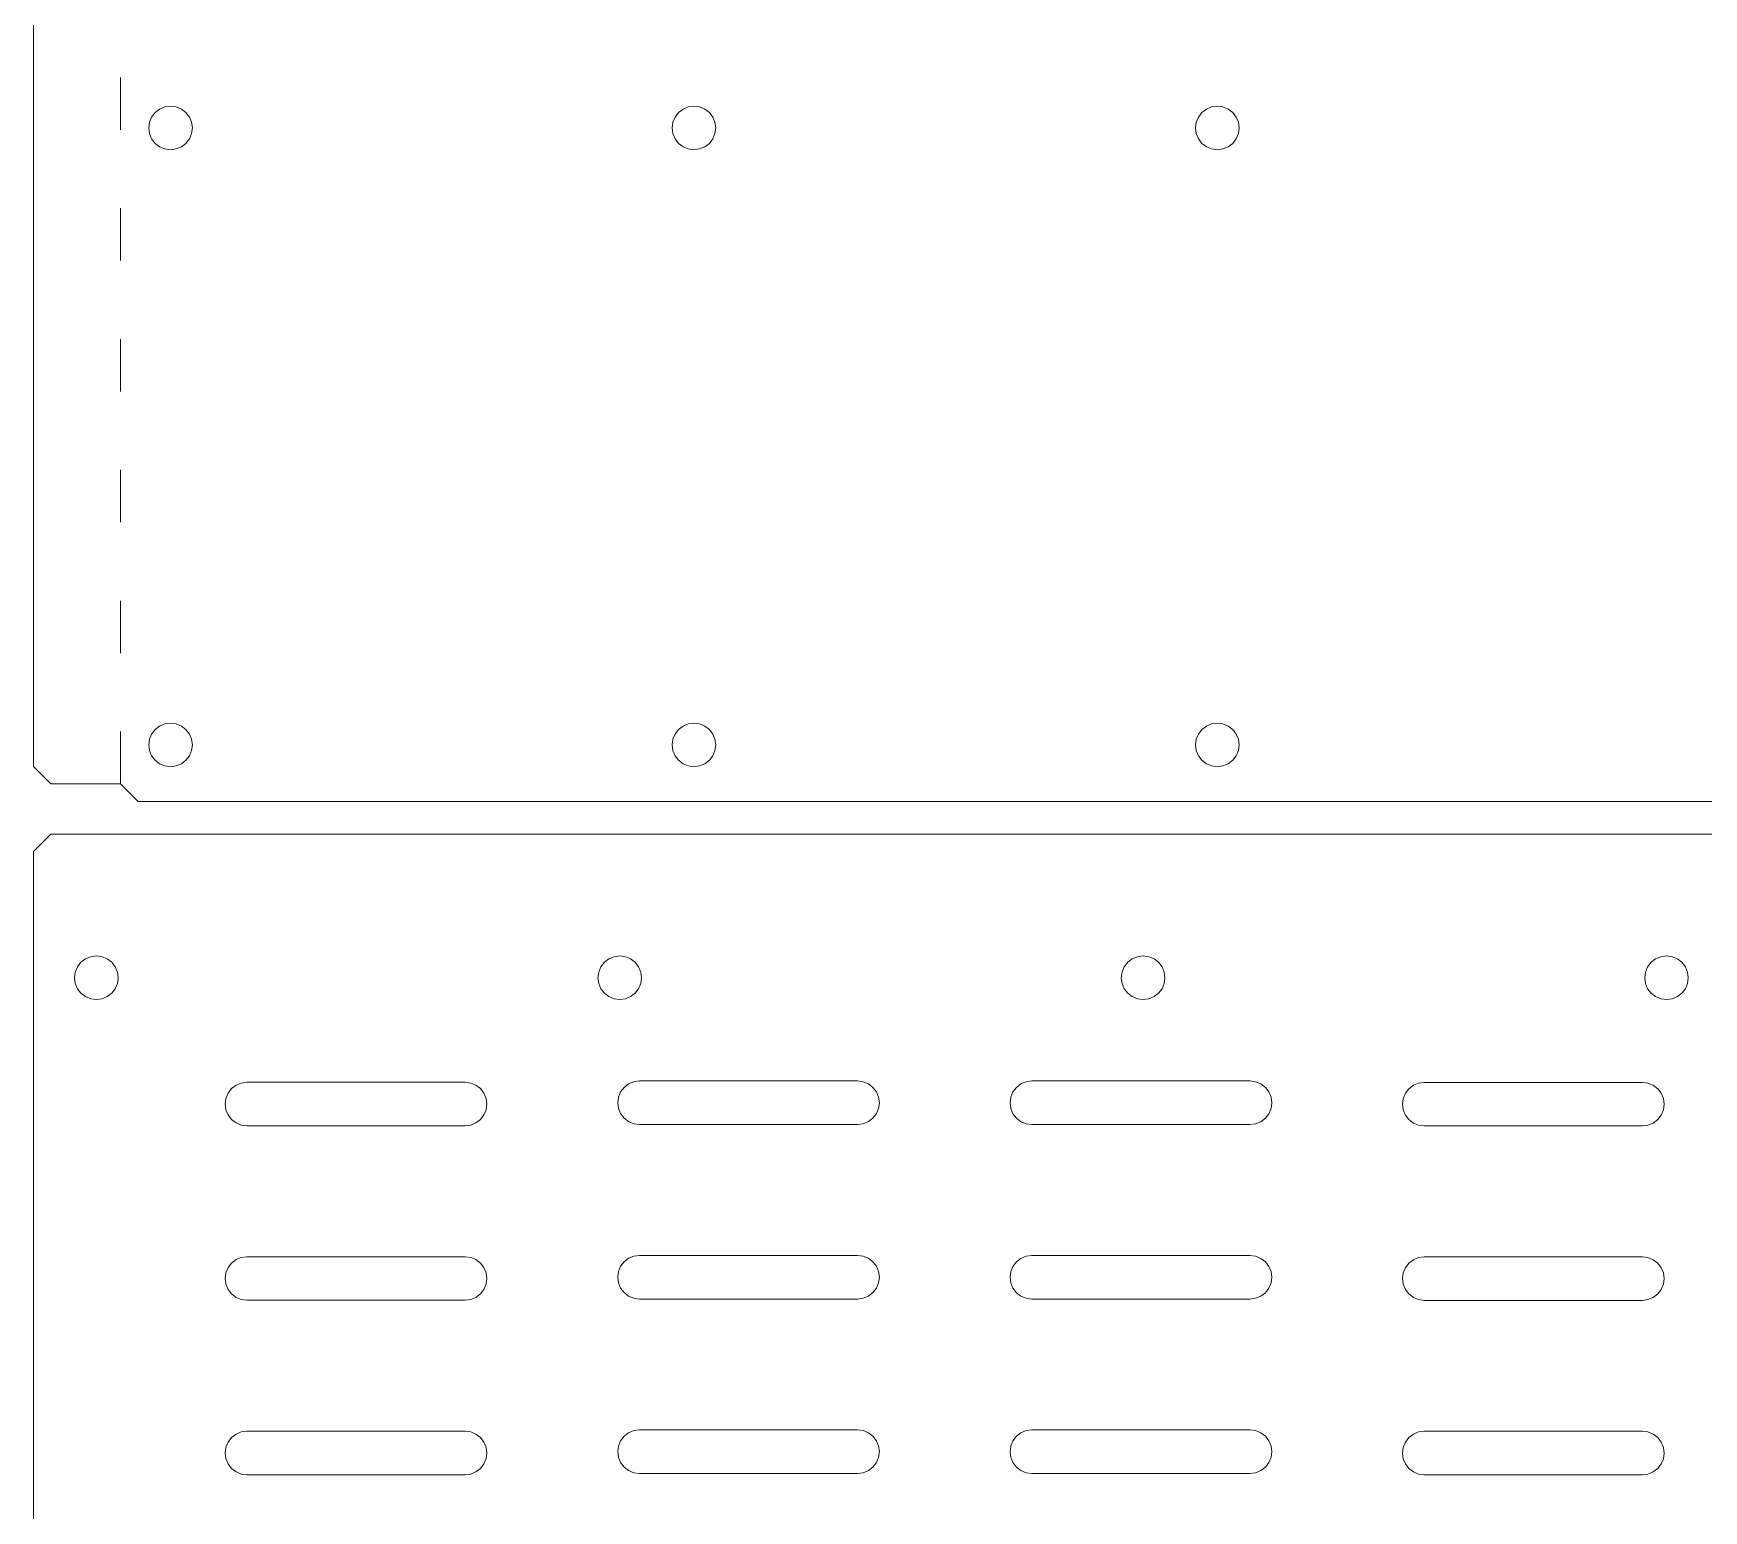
# Model space of a CAD drawing. Extents: x -21 to 705, y 870 to 3200.
# Drawn here: x -20 to 362.9, y 1209.7 to 1548.5 of the extents above; entities that cross this region are included whole.
import ezdxf

# ---------------------------------------------------------------- set-up
doc = ezdxf.new("R2010")
doc.units = 0
doc.linetypes.add('ACAD_ISO03W100', pattern=[30, 12, -18])
doc.layers.add('Layer0', color=7, linetype='BYLAYER', lineweight=5)

msp = doc.modelspace()

# ---------------------------------------------------------------- linework, layer by layer
at = {"layer": 'Layer0', "color": 2, "linetype": 'ACAD_ISO03W100', "true_color": 0xffff00}
msp.add_line((0, 1376.37), (0, 1822.21), dxfattribs=at)
at = {"layer": 'Layer0'}
for p, q in [((-20, 1380.37), (-20, 1818.21)), ((10.15, 1531.62), (11.44, 1531.79)), ((11.44, 1531.79), (12.74, 1531.62)), ((130.15, 1531.62), (131.44, 1531.79)), ((131.44, 1531.79), (132.74, 1531.62)), ((250.15, 1531.62), (251.44, 1531.79)), ((251.44, 1531.79), (252.74, 1531.62)), ((6.44, 1526.79), (6.61, 1528.08)), ((6.61, 1528.08), (7.11, 1529.29)), ((7.11, 1529.29), (7.91, 1530.32)), ((7.91, 1530.32), (8.94, 1531.12)), ((8.94, 1531.12), (10.15, 1531.62)), ((12.74, 1531.62), (13.94, 1531.12)), ((13.94, 1531.12), (14.98, 1530.32)), ((14.98, 1530.32), (15.77, 1529.29)), ((15.77, 1529.29), (16.27, 1528.08)), ((16.27, 1528.08), (16.44, 1526.79)), ((126.44, 1526.79), (126.61, 1528.08)), ((126.61, 1528.08), (127.11, 1529.29)), ((127.11, 1529.29), (127.91, 1530.32)), ((127.91, 1530.32), (128.94, 1531.12)), ((128.94, 1531.12), (130.15, 1531.62)), ((132.74, 1531.62), (133.94, 1531.12)), ((133.94, 1531.12), (134.98, 1530.32)), ((134.98, 1530.32), (135.77, 1529.29)), ((135.77, 1529.29), (136.27, 1528.08)), ((136.27, 1528.08), (136.44, 1526.79)), ((246.44, 1526.79), (246.61, 1528.08)), ((246.61, 1528.08), (247.11, 1529.29)), ((247.11, 1529.29), (247.91, 1530.32)), ((247.91, 1530.32), (248.94, 1531.12)), ((248.94, 1531.12), (250.15, 1531.62)), ((252.74, 1531.62), (253.94, 1531.12)), ((253.94, 1531.12), (254.98, 1530.32)), ((254.98, 1530.32), (255.77, 1529.29)), ((255.77, 1529.29), (256.27, 1528.08)), ((256.27, 1528.08), (256.44, 1526.79)), ((6.61, 1525.49), (6.44, 1526.79)), ((7.11, 1524.29), (6.61, 1525.49)), ((7.91, 1523.25), (7.11, 1524.29)), ((15.77, 1524.29), (14.98, 1523.25)), ((16.27, 1525.49), (15.77, 1524.29)), ((16.44, 1526.79), (16.27, 1525.49)), ((126.61, 1525.49), (126.44, 1526.79)), ((127.11, 1524.29), (126.61, 1525.49)), ((127.91, 1523.25), (127.11, 1524.29)), ((135.77, 1524.29), (134.98, 1523.25)), ((136.27, 1525.49), (135.77, 1524.29)), ((136.44, 1526.79), (136.27, 1525.49)), ((246.61, 1525.49), (246.44, 1526.79)), ((247.11, 1524.29), (246.61, 1525.49)), ((247.91, 1523.25), (247.11, 1524.29)), ((255.77, 1524.29), (254.98, 1523.25)), ((256.27, 1525.49), (255.77, 1524.29)), ((256.44, 1526.79), (256.27, 1525.49)), ((8.94, 1522.46), (7.91, 1523.25)), ((10.15, 1521.96), (8.94, 1522.46)), ((11.44, 1521.79), (10.15, 1521.96)), ((12.74, 1521.96), (11.44, 1521.79)), ((13.94, 1522.46), (12.74, 1521.96)), ((14.98, 1523.25), (13.94, 1522.46)), ((128.94, 1522.46), (127.91, 1523.25)), ((130.15, 1521.96), (128.94, 1522.46)), ((131.44, 1521.79), (130.15, 1521.96)), ((132.74, 1521.96), (131.44, 1521.79)), ((133.94, 1522.46), (132.74, 1521.96)), ((134.98, 1523.25), (133.94, 1522.46)), ((248.94, 1522.46), (247.91, 1523.25)), ((250.15, 1521.96), (248.94, 1522.46)), ((251.44, 1521.79), (250.15, 1521.96)), ((252.74, 1521.96), (251.44, 1521.79)), ((253.94, 1522.46), (252.74, 1521.96)), ((254.98, 1523.25), (253.94, 1522.46)), ((8.94, 1389.64), (10.15, 1390.14)), ((10.15, 1390.14), (11.44, 1390.31)), ((11.44, 1390.31), (12.74, 1390.14)), ((12.74, 1390.14), (13.94, 1389.64)), ((128.94, 1389.64), (130.15, 1390.14)), ((130.15, 1390.14), (131.44, 1390.31)), ((131.44, 1390.31), (132.74, 1390.14)), ((132.74, 1390.14), (133.94, 1389.64)), ((248.94, 1389.64), (250.15, 1390.14)), ((250.15, 1390.14), (251.44, 1390.31)), ((251.44, 1390.31), (252.74, 1390.14)), ((252.74, 1390.14), (253.94, 1389.64)), ((6.44, 1385.31), (6.61, 1386.6)), ((6.61, 1386.6), (7.11, 1387.81)), ((7.11, 1387.81), (7.91, 1388.85)), ((7.91, 1388.85), (8.94, 1389.64)), ((13.94, 1389.64), (14.98, 1388.85)), ((14.98, 1388.85), (15.77, 1387.81)), ((15.77, 1387.81), (16.27, 1386.6)), ((16.27, 1386.6), (16.44, 1385.31)), ((126.44, 1385.31), (126.61, 1386.6)), ((126.61, 1386.6), (127.11, 1387.81)), ((127.11, 1387.81), (127.91, 1388.85)), ((127.91, 1388.85), (128.94, 1389.64)), ((133.94, 1389.64), (134.98, 1388.85)), ((134.98, 1388.85), (135.77, 1387.81)), ((135.77, 1387.81), (136.27, 1386.6)), ((136.27, 1386.6), (136.44, 1385.31)), ((246.44, 1385.31), (246.61, 1386.6)), ((246.61, 1386.6), (247.11, 1387.81)), ((247.11, 1387.81), (247.91, 1388.85)), ((247.91, 1388.85), (248.94, 1389.64)), ((253.94, 1389.64), (254.98, 1388.85)), ((254.98, 1388.85), (255.77, 1387.81)), ((255.77, 1387.81), (256.27, 1386.6)), ((256.27, 1386.6), (256.44, 1385.31)), ((6.61, 1384.02), (6.44, 1385.31)), ((7.11, 1382.81), (6.61, 1384.02)), ((7.91, 1381.78), (7.11, 1382.81)), ((15.77, 1382.81), (14.98, 1381.78)), ((16.27, 1384.02), (15.77, 1382.81)), ((16.44, 1385.31), (16.27, 1384.02)), ((126.61, 1384.02), (126.44, 1385.31)), ((127.11, 1382.81), (126.61, 1384.02)), ((127.91, 1381.78), (127.11, 1382.81)), ((135.77, 1382.81), (134.98, 1381.78)), ((136.27, 1384.02), (135.77, 1382.81)), ((136.44, 1385.31), (136.27, 1384.02)), ((246.61, 1384.02), (246.44, 1385.31)), ((247.11, 1382.81), (246.61, 1384.02)), ((247.91, 1381.78), (247.11, 1382.81)), ((255.77, 1382.81), (254.98, 1381.78)), ((256.27, 1384.02), (255.77, 1382.81)), ((256.44, 1385.31), (256.27, 1384.02)), ((-16, 1376.37), (-20, 1380.37)), ((8.94, 1380.98), (7.91, 1381.78)), ((10.15, 1380.48), (8.94, 1380.98)), ((11.44, 1380.31), (10.15, 1380.48)), ((12.74, 1380.48), (11.44, 1380.31)), ((13.94, 1380.98), (12.74, 1380.48)), ((14.98, 1381.78), (13.94, 1380.98)), ((128.94, 1380.98), (127.91, 1381.78)), ((130.15, 1380.48), (128.94, 1380.98)), ((131.44, 1380.31), (130.15, 1380.48)), ((132.74, 1380.48), (131.44, 1380.31)), ((133.94, 1380.98), (132.74, 1380.48)), ((134.98, 1381.78), (133.94, 1380.98)), ((248.94, 1380.98), (247.91, 1381.78)), ((250.15, 1380.48), (248.94, 1380.98)), ((251.44, 1380.31), (250.15, 1380.48)), ((252.74, 1380.48), (251.44, 1380.31)), ((253.94, 1380.98), (252.74, 1380.48)), ((254.98, 1381.78), (253.94, 1380.98)), ((0, 1376.37), (-16, 1376.37)), ((0, 1376.37), (4, 1372.37)), ((498.9, 1372.37), (4, 1372.37)), ((-20, 1360.86), (-16, 1364.86)), ((484.9, 1364.86), (-16, 1364.86)), ((-20, 875.02), (-20, 1360.86)), ((-8.06, 1336.25), (-6.85, 1336.75)), ((-6.85, 1336.75), (-5.56, 1336.92)), ((-5.56, 1336.92), (-4.26, 1336.75)), ((-4.26, 1336.75), (-3.06, 1336.25)), ((111.94, 1336.25), (113.15, 1336.75)), ((113.15, 1336.75), (114.44, 1336.92)), ((114.44, 1336.92), (115.74, 1336.75)), ((115.74, 1336.75), (116.94, 1336.25)), ((231.94, 1336.25), (233.15, 1336.75)), ((233.15, 1336.75), (234.44, 1336.92)), ((234.44, 1336.92), (235.74, 1336.75)), ((235.74, 1336.75), (236.94, 1336.25)), ((351.94, 1336.25), (353.15, 1336.75)), ((353.15, 1336.75), (354.44, 1336.92)), ((354.44, 1336.92), (355.74, 1336.75)), ((355.74, 1336.75), (356.94, 1336.25)), ((-10.56, 1331.92), (-10.39, 1333.21)), ((-10.39, 1333.21), (-9.89, 1334.42)), ((-9.89, 1334.42), (-9.09, 1335.46)), ((-9.09, 1335.46), (-8.06, 1336.25)), ((-3.06, 1336.25), (-2.02, 1335.46)), ((-2.02, 1335.46), (-1.23, 1334.42)), ((-1.23, 1334.42), (-0.73, 1333.21)), ((-0.73, 1333.21), (-0.56, 1331.92)), ((109.44, 1331.92), (109.61, 1333.21)), ((109.61, 1333.21), (110.11, 1334.42)), ((110.11, 1334.42), (110.91, 1335.46)), ((110.91, 1335.46), (111.94, 1336.25)), ((116.94, 1336.25), (117.98, 1335.46)), ((117.98, 1335.46), (118.77, 1334.42)), ((118.77, 1334.42), (119.27, 1333.21)), ((119.27, 1333.21), (119.44, 1331.92)), ((229.44, 1331.92), (229.61, 1333.21)), ((229.61, 1333.21), (230.11, 1334.42)), ((230.11, 1334.42), (230.91, 1335.46)), ((230.91, 1335.46), (231.94, 1336.25)), ((236.94, 1336.25), (237.98, 1335.46)), ((237.98, 1335.46), (238.77, 1334.42)), ((238.77, 1334.42), (239.27, 1333.21)), ((239.27, 1333.21), (239.44, 1331.92)), ((349.44, 1331.92), (349.61, 1333.21)), ((349.61, 1333.21), (350.11, 1334.42)), ((350.11, 1334.42), (350.91, 1335.46)), ((350.91, 1335.46), (351.94, 1336.25)), ((356.94, 1336.25), (357.98, 1335.46)), ((357.98, 1335.46), (358.77, 1334.42)), ((358.77, 1334.42), (359.27, 1333.21)), ((359.27, 1333.21), (359.44, 1331.92)), ((-10.39, 1330.63), (-10.56, 1331.92)), ((-9.89, 1329.42), (-10.39, 1330.63)), ((-9.09, 1328.38), (-9.89, 1329.42)), ((-1.23, 1329.42), (-2.02, 1328.38)), ((-0.73, 1330.63), (-1.23, 1329.42)), ((-0.56, 1331.92), (-0.73, 1330.63)), ((109.61, 1330.63), (109.44, 1331.92)), ((110.11, 1329.42), (109.61, 1330.63)), ((110.91, 1328.38), (110.11, 1329.42)), ((118.77, 1329.42), (117.98, 1328.38)), ((119.27, 1330.63), (118.77, 1329.42)), ((119.44, 1331.92), (119.27, 1330.63)), ((229.61, 1330.63), (229.44, 1331.92)), ((230.11, 1329.42), (229.61, 1330.63)), ((230.91, 1328.38), (230.11, 1329.42)), ((238.77, 1329.42), (237.98, 1328.38)), ((239.27, 1330.63), (238.77, 1329.42)), ((239.44, 1331.92), (239.27, 1330.63)), ((349.61, 1330.63), (349.44, 1331.92)), ((350.11, 1329.42), (349.61, 1330.63)), ((350.91, 1328.38), (350.11, 1329.42)), ((358.77, 1329.42), (357.98, 1328.38)), ((359.27, 1330.63), (358.77, 1329.42)), ((359.44, 1331.92), (359.27, 1330.63)), ((-8.06, 1327.59), (-9.09, 1328.38)), ((-6.85, 1327.09), (-8.06, 1327.59)), ((-5.56, 1326.92), (-6.85, 1327.09)), ((-4.26, 1327.09), (-5.56, 1326.92)), ((-3.06, 1327.59), (-4.26, 1327.09)), ((-2.02, 1328.38), (-3.06, 1327.59)), ((111.94, 1327.59), (110.91, 1328.38)), ((113.15, 1327.09), (111.94, 1327.59)), ((114.44, 1326.92), (113.15, 1327.09)), ((115.74, 1327.09), (114.44, 1326.92)), ((116.94, 1327.59), (115.74, 1327.09)), ((117.98, 1328.38), (116.94, 1327.59)), ((231.94, 1327.59), (230.91, 1328.38)), ((233.15, 1327.09), (231.94, 1327.59)), ((234.44, 1326.92), (233.15, 1327.09)), ((235.74, 1327.09), (234.44, 1326.92)), ((236.94, 1327.59), (235.74, 1327.09)), ((237.98, 1328.38), (236.94, 1327.59)), ((351.94, 1327.59), (350.91, 1328.38)), ((353.15, 1327.09), (351.94, 1327.59)), ((354.44, 1326.92), (353.15, 1327.09)), ((355.74, 1327.09), (354.44, 1326.92)), ((356.94, 1327.59), (355.74, 1327.09)), ((357.98, 1328.38), (356.94, 1327.59)), ((24.63, 1305.46), (25.43, 1306.5)), ((25.43, 1306.5), (26.46, 1307.29)), ((26.46, 1307.29), (27.67, 1307.79)), ((27.67, 1307.79), (28.96, 1307.96)), ((78.96, 1307.96), (28.96, 1307.96)), ((80.26, 1307.79), (78.96, 1307.96)), ((81.46, 1307.29), (80.26, 1307.79)), ((82.5, 1306.5), (81.46, 1307.29)), ((83.29, 1305.46), (82.5, 1306.5)), ((114.63, 1305.76), (115.43, 1306.79)), ((115.43, 1306.79), (116.46, 1307.59)), ((116.46, 1307.59), (117.67, 1308.09)), ((117.67, 1308.09), (118.96, 1308.26)), ((168.96, 1308.26), (118.96, 1308.26)), ((170.26, 1308.09), (168.96, 1308.26)), ((171.46, 1307.59), (170.26, 1308.09)), ((172.5, 1306.79), (171.46, 1307.59)), ((173.29, 1305.76), (172.5, 1306.79)), ((204.6, 1305.75), (205.39, 1306.79)), ((205.39, 1306.79), (206.43, 1307.58)), ((206.43, 1307.58), (207.63, 1308.08)), ((207.63, 1308.08), (208.93, 1308.25)), ((258.93, 1308.25), (208.93, 1308.25)), ((260.22, 1308.08), (258.93, 1308.25)), ((261.43, 1307.58), (260.22, 1308.08)), ((262.46, 1306.79), (261.43, 1307.58)), ((263.26, 1305.75), (262.46, 1306.79)), ((294.57, 1305.44), (295.36, 1306.48)), ((295.36, 1306.48), (296.4, 1307.27)), ((296.4, 1307.27), (297.61, 1307.77)), ((297.61, 1307.77), (298.9, 1307.94)), ((348.9, 1307.94), (298.9, 1307.94)), ((350.19, 1307.77), (348.9, 1307.94)), ((351.4, 1307.27), (350.19, 1307.77)), ((352.44, 1306.48), (351.4, 1307.27)), ((353.23, 1305.44), (352.44, 1306.48)), ((23.96, 1302.96), (24.13, 1304.26)), ((24.13, 1301.67), (23.96, 1302.96)), ((24.13, 1304.26), (24.63, 1305.46)), ((83.79, 1304.26), (83.29, 1305.46)), ((83.96, 1302.96), (83.79, 1304.26)), ((83.79, 1301.67), (83.96, 1302.96)), ((113.96, 1303.26), (114.13, 1304.55)), ((114.13, 1301.96), (113.96, 1303.26)), ((114.13, 1304.55), (114.63, 1305.76)), ((173.79, 1304.55), (173.29, 1305.76)), ((173.96, 1303.26), (173.79, 1304.55)), ((173.79, 1301.96), (173.96, 1303.26)), ((203.93, 1303.25), (204.1, 1304.54)), ((204.1, 1301.96), (203.93, 1303.25)), ((204.1, 1304.54), (204.6, 1305.75)), ((263.76, 1304.54), (263.26, 1305.75)), ((263.93, 1303.25), (263.76, 1304.54)), ((263.76, 1301.96), (263.93, 1303.25)), ((293.9, 1302.94), (294.07, 1304.24)), ((294.07, 1301.65), (293.9, 1302.94)), ((294.07, 1304.24), (294.57, 1305.44)), ((353.73, 1304.24), (353.23, 1305.44)), ((353.9, 1302.94), (353.73, 1304.24)), ((353.73, 1301.65), (353.9, 1302.94)), ((24.63, 1300.46), (24.13, 1301.67)), ((25.43, 1299.43), (24.63, 1300.46)), ((26.46, 1298.63), (25.43, 1299.43)), ((27.67, 1298.13), (26.46, 1298.63)), ((80.26, 1298.13), (81.46, 1298.63)), ((81.46, 1298.63), (82.5, 1299.43)), ((82.5, 1299.43), (83.29, 1300.46)), ((83.29, 1300.46), (83.79, 1301.67)), ((114.63, 1300.76), (114.13, 1301.96)), ((115.43, 1299.72), (114.63, 1300.76)), ((116.46, 1298.93), (115.43, 1299.72)), ((117.67, 1298.43), (116.46, 1298.93)), ((118.96, 1298.26), (117.67, 1298.43)), ((118.96, 1298.26), (168.96, 1298.26)), ((168.96, 1298.26), (170.26, 1298.43)), ((170.26, 1298.43), (171.46, 1298.93)), ((171.46, 1298.93), (172.5, 1299.72)), ((172.5, 1299.72), (173.29, 1300.76)), ((173.29, 1300.76), (173.79, 1301.96)), ((204.6, 1300.75), (204.1, 1301.96)), ((205.39, 1299.71), (204.6, 1300.75)), ((206.43, 1298.92), (205.39, 1299.71)), ((207.63, 1298.42), (206.43, 1298.92)), ((208.93, 1298.25), (207.63, 1298.42)), ((208.93, 1298.25), (258.93, 1298.25)), ((258.93, 1298.25), (260.22, 1298.42)), ((260.22, 1298.42), (261.43, 1298.92)), ((261.43, 1298.92), (262.46, 1299.71)), ((262.46, 1299.71), (263.26, 1300.75)), ((263.26, 1300.75), (263.76, 1301.96)), ((294.57, 1300.44), (294.07, 1301.65)), ((295.36, 1299.41), (294.57, 1300.44)), ((296.4, 1298.61), (295.36, 1299.41)), ((297.61, 1298.11), (296.4, 1298.61)), ((350.19, 1298.11), (351.4, 1298.61)), ((351.4, 1298.61), (352.44, 1299.41)), ((352.44, 1299.41), (353.23, 1300.44)), ((353.23, 1300.44), (353.73, 1301.65)), ((28.96, 1297.96), (27.67, 1298.13)), ((28.96, 1297.96), (78.96, 1297.96)), ((78.96, 1297.96), (80.26, 1298.13)), ((298.9, 1297.94), (297.61, 1298.11)), ((298.9, 1297.94), (348.9, 1297.94)), ((348.9, 1297.94), (350.19, 1298.11)), ((26.46, 1267.29), (27.67, 1267.79)), ((27.67, 1267.79), (28.96, 1267.96)), ((78.96, 1267.96), (28.96, 1267.96)), ((80.26, 1267.79), (78.96, 1267.96)), ((81.46, 1267.29), (80.26, 1267.79)), ((115.43, 1266.79), (116.46, 1267.59)), ((116.46, 1267.59), (117.67, 1268.09)), ((117.67, 1268.09), (118.96, 1268.26)), ((168.96, 1268.26), (118.96, 1268.26)), ((170.26, 1268.09), (168.96, 1268.26)), ((171.46, 1267.59), (170.26, 1268.09)), ((172.5, 1266.79), (171.46, 1267.59)), ((205.39, 1266.79), (206.43, 1267.58)), ((206.43, 1267.58), (207.63, 1268.08)), ((207.63, 1268.08), (208.93, 1268.25)), ((258.93, 1268.25), (208.93, 1268.25)), ((260.22, 1268.08), (258.93, 1268.25)), ((261.43, 1267.58), (260.22, 1268.08)), ((262.46, 1266.79), (261.43, 1267.58)), ((296.4, 1267.27), (297.61, 1267.77)), ((297.61, 1267.77), (298.9, 1267.94)), ((348.9, 1267.94), (298.9, 1267.94)), ((350.19, 1267.77), (348.9, 1267.94)), ((351.4, 1267.27), (350.19, 1267.77)), ((23.96, 1262.96), (24.13, 1264.26)), ((24.13, 1264.26), (24.63, 1265.46)), ((24.63, 1265.46), (25.43, 1266.5)), ((25.43, 1266.5), (26.46, 1267.29)), ((82.5, 1266.5), (81.46, 1267.29)), ((83.29, 1265.46), (82.5, 1266.5)), ((83.79, 1264.26), (83.29, 1265.46)), ((83.96, 1262.96), (83.79, 1264.26)), ((113.96, 1263.26), (114.13, 1264.55)), ((114.13, 1264.55), (114.63, 1265.76)), ((114.63, 1265.76), (115.43, 1266.79)), ((173.29, 1265.76), (172.5, 1266.79)), ((173.79, 1264.55), (173.29, 1265.76)), ((173.96, 1263.26), (173.79, 1264.55)), ((203.93, 1263.25), (204.1, 1264.54)), ((204.1, 1264.54), (204.6, 1265.75)), ((204.6, 1265.75), (205.39, 1266.79)), ((263.26, 1265.75), (262.46, 1266.79)), ((263.76, 1264.54), (263.26, 1265.75)), ((263.93, 1263.25), (263.76, 1264.54)), ((293.9, 1262.94), (294.07, 1264.24)), ((294.07, 1264.24), (294.57, 1265.44)), ((294.57, 1265.44), (295.36, 1266.48)), ((295.36, 1266.48), (296.4, 1267.27)), ((352.44, 1266.48), (351.4, 1267.27)), ((353.23, 1265.44), (352.44, 1266.48)), ((353.73, 1264.24), (353.23, 1265.44)), ((353.9, 1262.94), (353.73, 1264.24)), ((24.13, 1261.67), (23.96, 1262.96)), ((24.63, 1260.46), (24.13, 1261.67)), ((25.43, 1259.43), (24.63, 1260.46)), ((82.5, 1259.43), (83.29, 1260.46)), ((83.29, 1260.46), (83.79, 1261.67)), ((83.79, 1261.67), (83.96, 1262.96)), ((114.13, 1261.96), (113.96, 1263.26)), ((114.63, 1260.76), (114.13, 1261.96)), ((115.43, 1259.72), (114.63, 1260.76)), ((172.5, 1259.72), (173.29, 1260.76)), ((173.29, 1260.76), (173.79, 1261.96)), ((173.79, 1261.96), (173.96, 1263.26)), ((204.1, 1261.96), (203.93, 1263.25)), ((204.6, 1260.75), (204.1, 1261.96)), ((205.39, 1259.71), (204.6, 1260.75)), ((262.46, 1259.71), (263.26, 1260.75)), ((263.26, 1260.75), (263.76, 1261.96)), ((263.76, 1261.96), (263.93, 1263.25)), ((294.07, 1261.65), (293.9, 1262.94)), ((294.57, 1260.44), (294.07, 1261.65)), ((295.36, 1259.41), (294.57, 1260.44)), ((352.44, 1259.41), (353.23, 1260.44)), ((353.23, 1260.44), (353.73, 1261.65)), ((353.73, 1261.65), (353.9, 1262.94)), ((26.46, 1258.63), (25.43, 1259.43)), ((27.67, 1258.13), (26.46, 1258.63)), ((28.96, 1257.96), (27.67, 1258.13)), ((28.96, 1257.96), (78.96, 1257.96)), ((78.96, 1257.96), (80.26, 1258.13)), ((80.26, 1258.13), (81.46, 1258.63)), ((81.46, 1258.63), (82.5, 1259.43)), ((116.46, 1258.93), (115.43, 1259.72)), ((117.67, 1258.43), (116.46, 1258.93)), ((118.96, 1258.26), (117.67, 1258.43)), ((118.96, 1258.26), (168.96, 1258.26)), ((168.96, 1258.26), (170.26, 1258.43)), ((170.26, 1258.43), (171.46, 1258.93)), ((171.46, 1258.93), (172.5, 1259.72)), ((206.43, 1258.92), (205.39, 1259.71)), ((207.63, 1258.42), (206.43, 1258.92)), ((208.93, 1258.25), (207.63, 1258.42)), ((208.93, 1258.25), (258.93, 1258.25)), ((258.93, 1258.25), (260.22, 1258.42)), ((260.22, 1258.42), (261.43, 1258.92)), ((261.43, 1258.92), (262.46, 1259.71)), ((296.4, 1258.61), (295.36, 1259.41)), ((297.61, 1258.11), (296.4, 1258.61)), ((298.9, 1257.94), (297.61, 1258.11)), ((298.9, 1257.94), (348.9, 1257.94)), ((348.9, 1257.94), (350.19, 1258.11)), ((350.19, 1258.11), (351.4, 1258.61)), ((351.4, 1258.61), (352.44, 1259.41)), ((24.13, 1224.26), (24.63, 1225.46)), ((24.63, 1225.46), (25.43, 1226.5)), ((25.43, 1226.5), (26.46, 1227.29)), ((26.46, 1227.29), (27.67, 1227.79)), ((27.67, 1227.79), (28.96, 1227.96)), ((78.96, 1227.96), (28.96, 1227.96)), ((80.26, 1227.79), (78.96, 1227.96)), ((81.46, 1227.29), (80.26, 1227.79)), ((82.5, 1226.5), (81.46, 1227.29)), ((83.29, 1225.46), (82.5, 1226.5)), ((83.79, 1224.26), (83.29, 1225.46)), ((114.13, 1224.55), (114.63, 1225.76)), ((114.63, 1225.76), (115.43, 1226.79)), ((115.43, 1226.79), (116.46, 1227.59)), ((116.46, 1227.59), (117.67, 1228.09)), ((117.67, 1228.09), (118.96, 1228.26)), ((168.96, 1228.26), (118.96, 1228.26)), ((170.26, 1228.09), (168.96, 1228.26)), ((171.46, 1227.59), (170.26, 1228.09)), ((172.5, 1226.79), (171.46, 1227.59)), ((173.29, 1225.76), (172.5, 1226.79)), ((173.79, 1224.55), (173.29, 1225.76)), ((204.1, 1224.54), (204.6, 1225.75)), ((204.6, 1225.75), (205.39, 1226.79)), ((205.39, 1226.79), (206.43, 1227.58)), ((206.43, 1227.58), (207.63, 1228.08)), ((207.63, 1228.08), (208.93, 1228.25)), ((258.93, 1228.25), (208.93, 1228.25)), ((260.22, 1228.08), (258.93, 1228.25)), ((261.43, 1227.58), (260.22, 1228.08)), ((262.46, 1226.79), (261.43, 1227.58)), ((263.26, 1225.75), (262.46, 1226.79)), ((263.76, 1224.54), (263.26, 1225.75)), ((294.07, 1224.24), (294.57, 1225.44)), ((294.57, 1225.44), (295.36, 1226.48)), ((295.36, 1226.48), (296.4, 1227.27)), ((296.4, 1227.27), (297.61, 1227.77)), ((297.61, 1227.77), (298.9, 1227.94)), ((348.9, 1227.94), (298.9, 1227.94)), ((350.19, 1227.77), (348.9, 1227.94)), ((351.4, 1227.27), (350.19, 1227.77)), ((352.44, 1226.48), (351.4, 1227.27)), ((353.23, 1225.44), (352.44, 1226.48)), ((353.73, 1224.24), (353.23, 1225.44)), ((23.96, 1222.96), (24.13, 1224.26)), ((24.13, 1221.67), (23.96, 1222.96)), ((24.63, 1220.46), (24.13, 1221.67)), ((83.29, 1220.46), (83.79, 1221.67)), ((83.96, 1222.96), (83.79, 1224.26)), ((83.79, 1221.67), (83.96, 1222.96)), ((113.96, 1223.26), (114.13, 1224.55)), ((114.13, 1221.96), (113.96, 1223.26)), ((114.63, 1220.76), (114.13, 1221.96)), ((173.29, 1220.76), (173.79, 1221.96)), ((173.96, 1223.26), (173.79, 1224.55)), ((173.79, 1221.96), (173.96, 1223.26)), ((203.93, 1223.25), (204.1, 1224.54)), ((204.1, 1221.96), (203.93, 1223.25)), ((204.6, 1220.75), (204.1, 1221.96)), ((263.26, 1220.75), (263.76, 1221.96)), ((263.93, 1223.25), (263.76, 1224.54)), ((263.76, 1221.96), (263.93, 1223.25)), ((293.9, 1222.94), (294.07, 1224.24)), ((294.07, 1221.65), (293.9, 1222.94)), ((294.57, 1220.44), (294.07, 1221.65)), ((353.23, 1220.44), (353.73, 1221.65)), ((353.9, 1222.94), (353.73, 1224.24)), ((353.73, 1221.65), (353.9, 1222.94)), ((25.43, 1219.43), (24.63, 1220.46)), ((26.46, 1218.63), (25.43, 1219.43)), ((27.67, 1218.13), (26.46, 1218.63)), ((28.96, 1217.96), (27.67, 1218.13)), ((28.96, 1217.96), (78.96, 1217.96)), ((78.96, 1217.96), (80.26, 1218.13)), ((80.26, 1218.13), (81.46, 1218.63)), ((81.46, 1218.63), (82.5, 1219.43)), ((82.5, 1219.43), (83.29, 1220.46)), ((115.43, 1219.72), (114.63, 1220.76)), ((116.46, 1218.93), (115.43, 1219.72)), ((117.67, 1218.43), (116.46, 1218.93)), ((118.96, 1218.26), (117.67, 1218.43)), ((118.96, 1218.26), (168.96, 1218.26)), ((168.96, 1218.26), (170.26, 1218.43)), ((170.26, 1218.43), (171.46, 1218.93)), ((171.46, 1218.93), (172.5, 1219.72)), ((172.5, 1219.72), (173.29, 1220.76)), ((205.39, 1219.71), (204.6, 1220.75)), ((206.43, 1218.92), (205.39, 1219.71)), ((207.63, 1218.42), (206.43, 1218.92)), ((208.93, 1218.25), (207.63, 1218.42)), ((208.93, 1218.25), (258.93, 1218.25)), ((258.93, 1218.25), (260.22, 1218.42)), ((260.22, 1218.42), (261.43, 1218.92)), ((261.43, 1218.92), (262.46, 1219.71)), ((262.46, 1219.71), (263.26, 1220.75)), ((295.36, 1219.41), (294.57, 1220.44)), ((296.4, 1218.61), (295.36, 1219.41)), ((297.61, 1218.11), (296.4, 1218.61)), ((298.9, 1217.94), (297.61, 1218.11)), ((298.9, 1217.94), (348.9, 1217.94)), ((348.9, 1217.94), (350.19, 1218.11)), ((350.19, 1218.11), (351.4, 1218.61)), ((351.4, 1218.61), (352.44, 1219.41)), ((352.44, 1219.41), (353.23, 1220.44))]:
    msp.add_line(p, q, dxfattribs=at)

doc.saveas('drawing.dxf')
